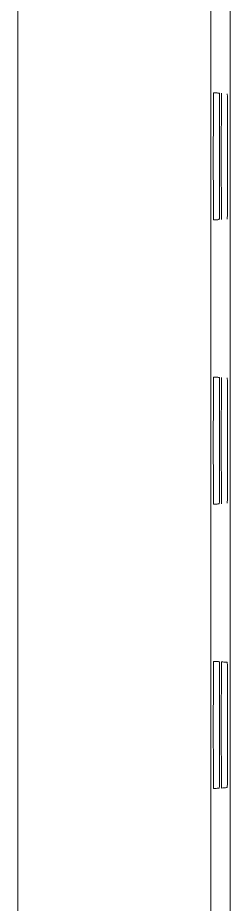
# Model space of a CAD drawing. Header units: millimetres. Extents: x -195 to 1349, y 148 to 750.
# Drawn here: x 1151.27 to 1154.62, y 366.4 to 380.43 of the extents above; entities that cross this region are included whole.
import ezdxf

# ---------------------------------------------------------------- set-up
doc = ezdxf.new("R2010")
doc.units = ezdxf.units.MM
doc.layers.add('4', color=7, linetype='CONTINUOUS', true_color=0xffffff)

msp = doc.modelspace()

# ---------------------------------------------------------------- linework, layer by layer
at = {"layer": '4', "color": 7, "linetype": 'Continuous', "lineweight": 18}
for p, q in [((1151.266, 493.431), (1151.266, 317.039)), ((1154.316, 492.781), (1154.316, 317.689))]:
    msp.add_line(p, q, dxfattribs=at)
for points, knots in [([(1154.623, 455.985), (1154.623, 455.879), (1154.623, 455.773), (1154.623, 438.856), (1154.623, 422.046), (1154.623, 388.425), (1154.623, 371.614), (1154.623, 354.698), (1154.623, 354.591), (1154.623, 354.485)], [0, 0, 0, 0, 0.003136, 0.003136, 0.5, 0.5, 0.996864, 0.996864, 1, 1, 1, 1]), ([(1154.361, 377.228), (1154.361, 377.228), (1154.361, 377.235), (1154.36, 377.254), (1154.36, 377.262), (1154.36, 377.276), (1154.36, 377.281), (1154.36, 377.293), (1154.359, 377.299), (1154.359, 377.317), (1154.359, 377.346), (1154.359, 377.379), (1154.358, 377.407), (1154.358, 377.416), (1154.358, 377.436), (1154.358, 377.446), (1154.358, 377.478), (1154.358, 377.5), (1154.357, 377.569), (1154.357, 377.62), (1154.357, 377.689), (1154.357, 377.703), (1154.357, 377.731), (1154.357, 377.746), (1154.357, 377.789), (1154.357, 377.819), (1154.356, 377.88), (1154.356, 377.911), (1154.356, 377.958), (1154.356, 377.974), (1154.356, 378.006), (1154.356, 378.022), (1154.356, 378.071), (1154.356, 378.136), (1154.356, 378.202), (1154.356, 378.267), (1154.356, 378.3), (1154.356, 378.35), (1154.356, 378.366), (1154.356, 378.399), (1154.356, 378.48), (1154.356, 378.559), (1154.357, 378.635), (1154.357, 378.65), (1154.357, 378.68), (1154.357, 378.695), (1154.357, 378.739), (1154.357, 378.767), (1154.357, 378.849), (1154.357, 378.9), (1154.358, 378.959), (1154.358, 378.97), (1154.358, 378.992), (1154.358, 379.003), (1154.358, 379.034), (1154.358, 379.054), (1154.359, 379.091), (1154.359, 379.107), (1154.359, 379.139), (1154.359, 379.153), (1154.36, 379.178), (1154.36, 379.2), (1154.36, 379.216), (1154.361, 379.229), (1154.361, 379.234), (1154.361, 379.241), (1154.361, 379.242), (1154.361, 379.242)], [0, 0, 0, 0, 0.0625, 0.0625, 0.09375, 0.09375, 0.109375, 0.109375, 0.125, 0.125, 0.15625, 0.1875, 0.1875, 0.203125, 0.203125, 0.21875, 0.21875, 0.25, 0.25, 0.3125, 0.3125, 0.328125, 0.328125, 0.34375, 0.34375, 0.375, 0.375, 0.40625, 0.40625, 0.421875, 0.421875, 0.4375, 0.4375, 0.46875, 0.5, 0.5, 0.53125, 0.53125, 0.546875, 0.546875, 0.5625, 0.625, 0.625, 0.640625, 0.640625, 0.65625, 0.65625, 0.6875, 0.6875, 0.75, 0.75, 0.765625, 0.765625, 0.78125, 0.78125, 0.8125, 0.8125, 0.84375, 0.84375, 0.875, 0.875, 0.90625, 0.9375, 0.9375, 0.96875, 0.96875, 1, 1, 1, 1]), ([(1154.361, 379.242), (1154.375, 379.241), (1154.388, 379.241), (1154.41, 379.239), (1154.42, 379.238), (1154.436, 379.237), (1154.443, 379.237), (1154.451, 379.236)], [0, 0, 0, 0, 0.448295, 0.448295, 0.75351, 0.75351, 1, 1, 1, 1]), ([(1154.451, 379.236), (1154.451, 379.236), (1154.451, 379.23), (1154.452, 379.211), (1154.452, 379.203), (1154.452, 379.184), (1154.452, 379.172), (1154.453, 379.147), (1154.453, 379.119), (1154.453, 379.086), (1154.454, 379.059), (1154.454, 379.049), (1154.454, 379.03), (1154.454, 379.019), (1154.454, 378.988), (1154.454, 378.966), (1154.455, 378.897), (1154.455, 378.847), (1154.455, 378.778), (1154.455, 378.764), (1154.455, 378.736), (1154.455, 378.722), (1154.455, 378.678), (1154.455, 378.649), (1154.455, 378.589), (1154.456, 378.558), (1154.456, 378.511), (1154.456, 378.495), (1154.456, 378.463), (1154.456, 378.447), (1154.456, 378.399), (1154.456, 378.334), (1154.456, 378.269), (1154.456, 378.204), (1154.456, 378.171), (1154.456, 378.122), (1154.456, 378.105), (1154.456, 378.073), (1154.456, 377.992), (1154.456, 377.914), (1154.455, 377.838), (1154.455, 377.823), (1154.455, 377.793), (1154.455, 377.779), (1154.455, 377.735), (1154.455, 377.707), (1154.455, 377.626), (1154.455, 377.575), (1154.454, 377.517), (1154.454, 377.505), (1154.454, 377.483), (1154.454, 377.473), (1154.454, 377.441), (1154.454, 377.422), (1154.453, 377.386), (1154.453, 377.369), (1154.453, 377.338), (1154.453, 377.324), (1154.452, 377.298), (1154.452, 377.276), (1154.452, 377.26), (1154.451, 377.248), (1154.451, 377.243), (1154.451, 377.236), (1154.451, 377.234), (1154.451, 377.234)], [0, 0, 0, 0, 0.0625, 0.0625, 0.09375, 0.09375, 0.125, 0.125, 0.15625, 0.1875, 0.1875, 0.203125, 0.203125, 0.21875, 0.21875, 0.25, 0.25, 0.3125, 0.3125, 0.328125, 0.328125, 0.34375, 0.34375, 0.375, 0.375, 0.40625, 0.40625, 0.421875, 0.421875, 0.4375, 0.4375, 0.46875, 0.5, 0.5, 0.53125, 0.53125, 0.546875, 0.546875, 0.5625, 0.625, 0.625, 0.640625, 0.640625, 0.65625, 0.65625, 0.6875, 0.6875, 0.75, 0.75, 0.765625, 0.765625, 0.78125, 0.78125, 0.8125, 0.8125, 0.84375, 0.84375, 0.875, 0.875, 0.90625, 0.9375, 0.9375, 0.96875, 0.96875, 1, 1, 1, 1]), ([(1154.487, 377.237), (1154.487, 377.237), (1154.486, 377.243), (1154.486, 377.262), (1154.486, 377.27), (1154.486, 377.285), (1154.485, 377.29), (1154.485, 377.301), (1154.485, 377.307), (1154.485, 377.325), (1154.485, 377.353), (1154.484, 377.387), (1154.484, 377.414), (1154.484, 377.423), (1154.484, 377.443), (1154.484, 377.453), (1154.484, 377.484), (1154.484, 377.506), (1154.483, 377.575), (1154.483, 377.625), (1154.483, 377.694), (1154.483, 377.708), (1154.483, 377.736), (1154.483, 377.75), (1154.482, 377.793), (1154.482, 377.823), (1154.482, 377.883), (1154.482, 377.913), (1154.482, 377.96), (1154.482, 377.976), (1154.482, 378.008), (1154.482, 378.024), (1154.482, 378.072), (1154.482, 378.137), (1154.482, 378.202), (1154.482, 378.267), (1154.482, 378.3), (1154.482, 378.349), (1154.482, 378.365), (1154.482, 378.398), (1154.482, 378.478), (1154.482, 378.556), (1154.482, 378.632), (1154.482, 378.647), (1154.482, 378.676), (1154.482, 378.691), (1154.483, 378.734), (1154.483, 378.762), (1154.483, 378.844), (1154.483, 378.894), (1154.483, 378.952), (1154.484, 378.964), (1154.484, 378.986), (1154.484, 378.996), (1154.484, 379.027), (1154.484, 379.047), (1154.484, 379.083), (1154.484, 379.1), (1154.485, 379.131), (1154.485, 379.145), (1154.485, 379.17), (1154.486, 379.192), (1154.486, 379.208), (1154.486, 379.221), (1154.486, 379.226), (1154.487, 379.232), (1154.487, 379.234), (1154.487, 379.234)], [0, 0, 0, 0, 0.0625, 0.0625, 0.09375, 0.09375, 0.109375, 0.109375, 0.125, 0.125, 0.15625, 0.1875, 0.1875, 0.203125, 0.203125, 0.21875, 0.21875, 0.25, 0.25, 0.3125, 0.3125, 0.328125, 0.328125, 0.34375, 0.34375, 0.375, 0.375, 0.40625, 0.40625, 0.421875, 0.421875, 0.4375, 0.4375, 0.46875, 0.5, 0.5, 0.53125, 0.53125, 0.546875, 0.546875, 0.5625, 0.625, 0.625, 0.640625, 0.640625, 0.65625, 0.65625, 0.6875, 0.6875, 0.75, 0.75, 0.765625, 0.765625, 0.78125, 0.78125, 0.8125, 0.8125, 0.84375, 0.84375, 0.875, 0.875, 0.90625, 0.9375, 0.9375, 0.96875, 0.96875, 1, 1, 1, 1]), ([(1154.576, 379.227), (1154.577, 379.227), (1154.577, 379.221), (1154.577, 379.202), (1154.578, 379.194), (1154.578, 379.175), (1154.578, 379.164), (1154.578, 379.139), (1154.579, 379.112), (1154.579, 379.078), (1154.579, 379.051), (1154.579, 379.042), (1154.579, 379.023), (1154.58, 379.013), (1154.58, 378.981), (1154.58, 378.96), (1154.58, 378.891), (1154.58, 378.841), (1154.581, 378.773), (1154.581, 378.76), (1154.581, 378.732), (1154.581, 378.717), (1154.581, 378.674), (1154.581, 378.645), (1154.581, 378.586), (1154.581, 378.555), (1154.581, 378.509), (1154.581, 378.493), (1154.581, 378.461), (1154.581, 378.445), (1154.581, 378.397), (1154.581, 378.333), (1154.581, 378.269), (1154.581, 378.204), (1154.581, 378.171), (1154.581, 378.123), (1154.581, 378.106), (1154.581, 378.074), (1154.581, 377.994), (1154.581, 377.917), (1154.581, 377.842), (1154.581, 377.827), (1154.581, 377.797), (1154.581, 377.783), (1154.581, 377.739), (1154.581, 377.712), (1154.58, 377.631), (1154.58, 377.581), (1154.58, 377.523), (1154.58, 377.512), (1154.58, 377.49), (1154.58, 377.479), (1154.579, 377.448), (1154.579, 377.429), (1154.579, 377.393), (1154.579, 377.376), (1154.579, 377.346), (1154.578, 377.332), (1154.578, 377.307), (1154.578, 377.285), (1154.577, 377.269), (1154.577, 377.256), (1154.577, 377.251), (1154.577, 377.245), (1154.576, 377.243), (1154.576, 377.243)], [0, 0, 0, 0, 0.0625, 0.0625, 0.09375, 0.09375, 0.125, 0.125, 0.15625, 0.1875, 0.1875, 0.203125, 0.203125, 0.21875, 0.21875, 0.25, 0.25, 0.3125, 0.3125, 0.328125, 0.328125, 0.34375, 0.34375, 0.375, 0.375, 0.40625, 0.40625, 0.421875, 0.421875, 0.4375, 0.4375, 0.46875, 0.5, 0.5, 0.53125, 0.53125, 0.546875, 0.546875, 0.5625, 0.625, 0.625, 0.640625, 0.640625, 0.65625, 0.65625, 0.6875, 0.6875, 0.75, 0.75, 0.765625, 0.765625, 0.78125, 0.78125, 0.8125, 0.8125, 0.84375, 0.84375, 0.875, 0.875, 0.90625, 0.9375, 0.9375, 0.96875, 0.96875, 1, 1, 1, 1]), ([(1154.361, 377.228), (1154.375, 377.229), (1154.388, 377.23), (1154.41, 377.232), (1154.42, 377.232), (1154.436, 377.233), (1154.443, 377.234), (1154.451, 377.234)], [0, 0, 0, 0, 0.448296, 0.448296, 0.75351, 0.75351, 1, 1, 1, 1]), ([(1154.361, 372.728), (1154.361, 372.728), (1154.361, 372.735), (1154.36, 372.754), (1154.36, 372.762), (1154.36, 372.776), (1154.36, 372.781), (1154.36, 372.793), (1154.359, 372.799), (1154.359, 372.817), (1154.359, 372.846), (1154.359, 372.879), (1154.358, 372.907), (1154.358, 372.916), (1154.358, 372.936), (1154.358, 372.946), (1154.358, 372.978), (1154.358, 373), (1154.357, 373.069), (1154.357, 373.12), (1154.357, 373.189), (1154.357, 373.203), (1154.357, 373.231), (1154.357, 373.246), (1154.357, 373.289), (1154.357, 373.319), (1154.356, 373.38), (1154.356, 373.411), (1154.356, 373.458), (1154.356, 373.474), (1154.356, 373.506), (1154.356, 373.522), (1154.356, 373.571), (1154.356, 373.636), (1154.356, 373.702), (1154.356, 373.767), (1154.356, 373.8), (1154.356, 373.85), (1154.356, 373.866), (1154.356, 373.899), (1154.356, 373.98), (1154.356, 374.059), (1154.357, 374.135), (1154.357, 374.15), (1154.357, 374.18), (1154.357, 374.195), (1154.357, 374.239), (1154.357, 374.267), (1154.357, 374.349), (1154.357, 374.4), (1154.358, 374.459), (1154.358, 374.47), (1154.358, 374.492), (1154.358, 374.503), (1154.358, 374.534), (1154.358, 374.554), (1154.359, 374.591), (1154.359, 374.607), (1154.359, 374.639), (1154.359, 374.653), (1154.36, 374.678), (1154.36, 374.7), (1154.36, 374.716), (1154.361, 374.729), (1154.361, 374.734), (1154.361, 374.741), (1154.361, 374.742), (1154.361, 374.742)], [0, 0, 0, 0, 0.0625, 0.0625, 0.09375, 0.09375, 0.109375, 0.109375, 0.125, 0.125, 0.15625, 0.1875, 0.1875, 0.203125, 0.203125, 0.21875, 0.21875, 0.25, 0.25, 0.3125, 0.3125, 0.328125, 0.328125, 0.34375, 0.34375, 0.375, 0.375, 0.40625, 0.40625, 0.421875, 0.421875, 0.4375, 0.4375, 0.46875, 0.5, 0.5, 0.53125, 0.53125, 0.546875, 0.546875, 0.5625, 0.625, 0.625, 0.640625, 0.640625, 0.65625, 0.65625, 0.6875, 0.6875, 0.75, 0.75, 0.765625, 0.765625, 0.78125, 0.78125, 0.8125, 0.8125, 0.84375, 0.84375, 0.875, 0.875, 0.90625, 0.9375, 0.9375, 0.96875, 0.96875, 1, 1, 1, 1]), ([(1154.361, 374.742), (1154.375, 374.741), (1154.388, 374.741), (1154.41, 374.739), (1154.42, 374.738), (1154.436, 374.737), (1154.443, 374.737), (1154.451, 374.736)], [0, 0, 0, 0, 0.448295, 0.448295, 0.75351, 0.75351, 1, 1, 1, 1]), ([(1154.451, 374.736), (1154.451, 374.736), (1154.451, 374.73), (1154.452, 374.711), (1154.452, 374.703), (1154.452, 374.684), (1154.452, 374.672), (1154.453, 374.647), (1154.453, 374.619), (1154.453, 374.586), (1154.454, 374.559), (1154.454, 374.549), (1154.454, 374.53), (1154.454, 374.519), (1154.454, 374.488), (1154.454, 374.466), (1154.455, 374.397), (1154.455, 374.347), (1154.455, 374.278), (1154.455, 374.264), (1154.455, 374.236), (1154.455, 374.222), (1154.455, 374.178), (1154.455, 374.149), (1154.455, 374.089), (1154.456, 374.058), (1154.456, 374.011), (1154.456, 373.995), (1154.456, 373.963), (1154.456, 373.947), (1154.456, 373.899), (1154.456, 373.834), (1154.456, 373.769), (1154.456, 373.704), (1154.456, 373.671), (1154.456, 373.622), (1154.456, 373.605), (1154.456, 373.573), (1154.456, 373.492), (1154.456, 373.414), (1154.455, 373.338), (1154.455, 373.323), (1154.455, 373.293), (1154.455, 373.279), (1154.455, 373.235), (1154.455, 373.207), (1154.455, 373.126), (1154.455, 373.075), (1154.454, 373.017), (1154.454, 373.005), (1154.454, 372.983), (1154.454, 372.973), (1154.454, 372.941), (1154.454, 372.922), (1154.453, 372.886), (1154.453, 372.869), (1154.453, 372.838), (1154.453, 372.824), (1154.452, 372.798), (1154.452, 372.776), (1154.452, 372.76), (1154.451, 372.748), (1154.451, 372.743), (1154.451, 372.736), (1154.451, 372.734), (1154.451, 372.734)], [0, 0, 0, 0, 0.0625, 0.0625, 0.09375, 0.09375, 0.125, 0.125, 0.15625, 0.1875, 0.1875, 0.203125, 0.203125, 0.21875, 0.21875, 0.25, 0.25, 0.3125, 0.3125, 0.328125, 0.328125, 0.34375, 0.34375, 0.375, 0.375, 0.40625, 0.40625, 0.421875, 0.421875, 0.4375, 0.4375, 0.46875, 0.5, 0.5, 0.53125, 0.53125, 0.546875, 0.546875, 0.5625, 0.625, 0.625, 0.640625, 0.640625, 0.65625, 0.65625, 0.6875, 0.6875, 0.75, 0.75, 0.765625, 0.765625, 0.78125, 0.78125, 0.8125, 0.8125, 0.84375, 0.84375, 0.875, 0.875, 0.90625, 0.9375, 0.9375, 0.96875, 0.96875, 1, 1, 1, 1]), ([(1154.487, 372.737), (1154.487, 372.737), (1154.486, 372.743), (1154.486, 372.762), (1154.486, 372.77), (1154.486, 372.785), (1154.485, 372.79), (1154.485, 372.801), (1154.485, 372.807), (1154.485, 372.825), (1154.485, 372.853), (1154.484, 372.887), (1154.484, 372.914), (1154.484, 372.923), (1154.484, 372.943), (1154.484, 372.953), (1154.484, 372.984), (1154.484, 373.006), (1154.483, 373.075), (1154.483, 373.125), (1154.483, 373.194), (1154.483, 373.208), (1154.483, 373.236), (1154.483, 373.25), (1154.482, 373.293), (1154.482, 373.323), (1154.482, 373.383), (1154.482, 373.413), (1154.482, 373.46), (1154.482, 373.476), (1154.482, 373.508), (1154.482, 373.524), (1154.482, 373.572), (1154.482, 373.637), (1154.482, 373.702), (1154.482, 373.767), (1154.482, 373.8), (1154.482, 373.849), (1154.482, 373.865), (1154.482, 373.898), (1154.482, 373.978), (1154.482, 374.056), (1154.482, 374.132), (1154.482, 374.147), (1154.482, 374.176), (1154.482, 374.191), (1154.483, 374.234), (1154.483, 374.262), (1154.483, 374.344), (1154.483, 374.394), (1154.483, 374.452), (1154.484, 374.464), (1154.484, 374.486), (1154.484, 374.496), (1154.484, 374.527), (1154.484, 374.547), (1154.484, 374.583), (1154.484, 374.6), (1154.485, 374.631), (1154.485, 374.645), (1154.485, 374.67), (1154.486, 374.692), (1154.486, 374.708), (1154.486, 374.721), (1154.486, 374.726), (1154.487, 374.732), (1154.487, 374.734), (1154.487, 374.734)], [0, 0, 0, 0, 0.0625, 0.0625, 0.09375, 0.09375, 0.109375, 0.109375, 0.125, 0.125, 0.15625, 0.1875, 0.1875, 0.203125, 0.203125, 0.21875, 0.21875, 0.25, 0.25, 0.3125, 0.3125, 0.328125, 0.328125, 0.34375, 0.34375, 0.375, 0.375, 0.40625, 0.40625, 0.421875, 0.421875, 0.4375, 0.4375, 0.46875, 0.5, 0.5, 0.53125, 0.53125, 0.546875, 0.546875, 0.5625, 0.625, 0.625, 0.640625, 0.640625, 0.65625, 0.65625, 0.6875, 0.6875, 0.75, 0.75, 0.765625, 0.765625, 0.78125, 0.78125, 0.8125, 0.8125, 0.84375, 0.84375, 0.875, 0.875, 0.90625, 0.9375, 0.9375, 0.96875, 0.96875, 1, 1, 1, 1]), ([(1154.576, 374.727), (1154.577, 374.727), (1154.577, 374.721), (1154.577, 374.702), (1154.578, 374.694), (1154.578, 374.675), (1154.578, 374.664), (1154.578, 374.639), (1154.579, 374.612), (1154.579, 374.578), (1154.579, 374.551), (1154.579, 374.542), (1154.579, 374.523), (1154.58, 374.513), (1154.58, 374.481), (1154.58, 374.46), (1154.58, 374.391), (1154.58, 374.341), (1154.581, 374.273), (1154.581, 374.26), (1154.581, 374.232), (1154.581, 374.217), (1154.581, 374.174), (1154.581, 374.145), (1154.581, 374.086), (1154.581, 374.055), (1154.581, 374.009), (1154.581, 373.993), (1154.581, 373.961), (1154.581, 373.945), (1154.581, 373.897), (1154.581, 373.833), (1154.581, 373.769), (1154.581, 373.704), (1154.581, 373.671), (1154.581, 373.623), (1154.581, 373.606), (1154.581, 373.574), (1154.581, 373.494), (1154.581, 373.417), (1154.581, 373.342), (1154.581, 373.327), (1154.581, 373.297), (1154.581, 373.283), (1154.581, 373.239), (1154.581, 373.212), (1154.58, 373.131), (1154.58, 373.081), (1154.58, 373.023), (1154.58, 373.012), (1154.58, 372.99), (1154.58, 372.979), (1154.579, 372.948), (1154.579, 372.929), (1154.579, 372.893), (1154.579, 372.876), (1154.579, 372.846), (1154.578, 372.832), (1154.578, 372.807), (1154.578, 372.785), (1154.577, 372.769), (1154.577, 372.756), (1154.577, 372.751), (1154.577, 372.745), (1154.576, 372.743), (1154.576, 372.743)], [0, 0, 0, 0, 0.0625, 0.0625, 0.09375, 0.09375, 0.125, 0.125, 0.15625, 0.1875, 0.1875, 0.203125, 0.203125, 0.21875, 0.21875, 0.25, 0.25, 0.3125, 0.3125, 0.328125, 0.328125, 0.34375, 0.34375, 0.375, 0.375, 0.40625, 0.40625, 0.421875, 0.421875, 0.4375, 0.4375, 0.46875, 0.5, 0.5, 0.53125, 0.53125, 0.546875, 0.546875, 0.5625, 0.625, 0.625, 0.640625, 0.640625, 0.65625, 0.65625, 0.6875, 0.6875, 0.75, 0.75, 0.765625, 0.765625, 0.78125, 0.78125, 0.8125, 0.8125, 0.84375, 0.84375, 0.875, 0.875, 0.90625, 0.9375, 0.9375, 0.96875, 0.96875, 1, 1, 1, 1]), ([(1154.361, 372.728), (1154.375, 372.729), (1154.388, 372.73), (1154.41, 372.732), (1154.42, 372.732), (1154.436, 372.733), (1154.443, 372.734), (1154.451, 372.734)], [0, 0, 0, 0, 0.448296, 0.448296, 0.75351, 0.75351, 1, 1, 1, 1]), ([(1154.361, 368.228), (1154.361, 368.228), (1154.361, 368.235), (1154.36, 368.254), (1154.36, 368.262), (1154.36, 368.276), (1154.36, 368.281), (1154.36, 368.293), (1154.359, 368.299), (1154.359, 368.317), (1154.359, 368.346), (1154.359, 368.379), (1154.358, 368.407), (1154.358, 368.416), (1154.358, 368.436), (1154.358, 368.446), (1154.358, 368.478), (1154.358, 368.5), (1154.357, 368.569), (1154.357, 368.62), (1154.357, 368.689), (1154.357, 368.703), (1154.357, 368.731), (1154.357, 368.746), (1154.357, 368.789), (1154.357, 368.819), (1154.356, 368.88), (1154.356, 368.911), (1154.356, 368.958), (1154.356, 368.974), (1154.356, 369.006), (1154.356, 369.022), (1154.356, 369.071), (1154.356, 369.136), (1154.356, 369.202), (1154.356, 369.267), (1154.356, 369.3), (1154.356, 369.35), (1154.356, 369.366), (1154.356, 369.399), (1154.356, 369.48), (1154.356, 369.559), (1154.357, 369.635), (1154.357, 369.65), (1154.357, 369.68), (1154.357, 369.695), (1154.357, 369.739), (1154.357, 369.767), (1154.357, 369.849), (1154.357, 369.9), (1154.358, 369.959), (1154.358, 369.97), (1154.358, 369.992), (1154.358, 370.003), (1154.358, 370.034), (1154.358, 370.054), (1154.359, 370.091), (1154.359, 370.107), (1154.359, 370.139), (1154.359, 370.153), (1154.36, 370.178), (1154.36, 370.2), (1154.36, 370.216), (1154.361, 370.229), (1154.361, 370.234), (1154.361, 370.241), (1154.361, 370.242), (1154.361, 370.242)], [0, 0, 0, 0, 0.0625, 0.0625, 0.09375, 0.09375, 0.109375, 0.109375, 0.125, 0.125, 0.15625, 0.1875, 0.1875, 0.203125, 0.203125, 0.21875, 0.21875, 0.25, 0.25, 0.3125, 0.3125, 0.328125, 0.328125, 0.34375, 0.34375, 0.375, 0.375, 0.40625, 0.40625, 0.421875, 0.421875, 0.4375, 0.4375, 0.46875, 0.5, 0.5, 0.53125, 0.53125, 0.546875, 0.546875, 0.5625, 0.625, 0.625, 0.640625, 0.640625, 0.65625, 0.65625, 0.6875, 0.6875, 0.75, 0.75, 0.765625, 0.765625, 0.78125, 0.78125, 0.8125, 0.8125, 0.84375, 0.84375, 0.875, 0.875, 0.90625, 0.9375, 0.9375, 0.96875, 0.96875, 1, 1, 1, 1]), ([(1154.361, 370.242), (1154.375, 370.241), (1154.388, 370.241), (1154.41, 370.239), (1154.42, 370.238), (1154.436, 370.237), (1154.443, 370.237), (1154.451, 370.236)], [0, 0, 0, 0, 0.448295, 0.448295, 0.75351, 0.75351, 1, 1, 1, 1]), ([(1154.451, 370.236), (1154.451, 370.236), (1154.451, 370.23), (1154.452, 370.211), (1154.452, 370.203), (1154.452, 370.184), (1154.452, 370.172), (1154.453, 370.147), (1154.453, 370.119), (1154.453, 370.086), (1154.454, 370.059), (1154.454, 370.049), (1154.454, 370.03), (1154.454, 370.019), (1154.454, 369.988), (1154.454, 369.966), (1154.455, 369.897), (1154.455, 369.847), (1154.455, 369.778), (1154.455, 369.764), (1154.455, 369.736), (1154.455, 369.722), (1154.455, 369.678), (1154.455, 369.649), (1154.455, 369.589), (1154.456, 369.558), (1154.456, 369.511), (1154.456, 369.495), (1154.456, 369.463), (1154.456, 369.447), (1154.456, 369.399), (1154.456, 369.334), (1154.456, 369.269), (1154.456, 369.204), (1154.456, 369.171), (1154.456, 369.122), (1154.456, 369.105), (1154.456, 369.073), (1154.456, 368.992), (1154.456, 368.914), (1154.455, 368.838), (1154.455, 368.823), (1154.455, 368.793), (1154.455, 368.779), (1154.455, 368.735), (1154.455, 368.707), (1154.455, 368.626), (1154.455, 368.575), (1154.454, 368.517), (1154.454, 368.505), (1154.454, 368.483), (1154.454, 368.473), (1154.454, 368.441), (1154.454, 368.422), (1154.453, 368.386), (1154.453, 368.369), (1154.453, 368.338), (1154.453, 368.324), (1154.452, 368.298), (1154.452, 368.276), (1154.452, 368.26), (1154.451, 368.248), (1154.451, 368.243), (1154.451, 368.236), (1154.451, 368.234), (1154.451, 368.234)], [0, 0, 0, 0, 0.0625, 0.0625, 0.09375, 0.09375, 0.125, 0.125, 0.15625, 0.1875, 0.1875, 0.203125, 0.203125, 0.21875, 0.21875, 0.25, 0.25, 0.3125, 0.3125, 0.328125, 0.328125, 0.34375, 0.34375, 0.375, 0.375, 0.40625, 0.40625, 0.421875, 0.421875, 0.4375, 0.4375, 0.46875, 0.5, 0.5, 0.53125, 0.53125, 0.546875, 0.546875, 0.5625, 0.625, 0.625, 0.640625, 0.640625, 0.65625, 0.65625, 0.6875, 0.6875, 0.75, 0.75, 0.765625, 0.765625, 0.78125, 0.78125, 0.8125, 0.8125, 0.84375, 0.84375, 0.875, 0.875, 0.90625, 0.9375, 0.9375, 0.96875, 0.96875, 1, 1, 1, 1]), ([(1154.487, 368.237), (1154.487, 368.237), (1154.486, 368.243), (1154.486, 368.262), (1154.486, 368.27), (1154.486, 368.285), (1154.485, 368.29), (1154.485, 368.301), (1154.485, 368.307), (1154.485, 368.325), (1154.485, 368.353), (1154.484, 368.387), (1154.484, 368.414), (1154.484, 368.423), (1154.484, 368.443), (1154.484, 368.453), (1154.484, 368.484), (1154.484, 368.506), (1154.483, 368.575), (1154.483, 368.625), (1154.483, 368.694), (1154.483, 368.708), (1154.483, 368.736), (1154.483, 368.75), (1154.482, 368.793), (1154.482, 368.823), (1154.482, 368.883), (1154.482, 368.913), (1154.482, 368.96), (1154.482, 368.976), (1154.482, 369.008), (1154.482, 369.024), (1154.482, 369.072), (1154.482, 369.137), (1154.482, 369.202), (1154.482, 369.267), (1154.482, 369.3), (1154.482, 369.349), (1154.482, 369.365), (1154.482, 369.398), (1154.482, 369.478), (1154.482, 369.556), (1154.482, 369.632), (1154.482, 369.647), (1154.482, 369.676), (1154.482, 369.691), (1154.483, 369.734), (1154.483, 369.762), (1154.483, 369.844), (1154.483, 369.894), (1154.483, 369.952), (1154.484, 369.964), (1154.484, 369.986), (1154.484, 369.996), (1154.484, 370.027), (1154.484, 370.047), (1154.484, 370.083), (1154.484, 370.1), (1154.485, 370.131), (1154.485, 370.145), (1154.485, 370.17), (1154.486, 370.192), (1154.486, 370.208), (1154.486, 370.221), (1154.486, 370.226), (1154.487, 370.232), (1154.487, 370.234), (1154.487, 370.234)], [0, 0, 0, 0, 0.0625, 0.0625, 0.09375, 0.09375, 0.109375, 0.109375, 0.125, 0.125, 0.15625, 0.1875, 0.1875, 0.203125, 0.203125, 0.21875, 0.21875, 0.25, 0.25, 0.3125, 0.3125, 0.328125, 0.328125, 0.34375, 0.34375, 0.375, 0.375, 0.40625, 0.40625, 0.421875, 0.421875, 0.4375, 0.4375, 0.46875, 0.5, 0.5, 0.53125, 0.53125, 0.546875, 0.546875, 0.5625, 0.625, 0.625, 0.640625, 0.640625, 0.65625, 0.65625, 0.6875, 0.6875, 0.75, 0.75, 0.765625, 0.765625, 0.78125, 0.78125, 0.8125, 0.8125, 0.84375, 0.84375, 0.875, 0.875, 0.90625, 0.9375, 0.9375, 0.96875, 0.96875, 1, 1, 1, 1]), ([(1154.487, 370.234), (1154.499, 370.233), (1154.511, 370.232), (1154.532, 370.23), (1154.541, 370.23), (1154.559, 370.229), (1154.567, 370.228), (1154.576, 370.227)], [0, 0, 0, 0, 0.406541, 0.406541, 0.703271, 0.703271, 1, 1, 1, 1]), ([(1154.576, 370.227), (1154.577, 370.227), (1154.577, 370.221), (1154.577, 370.202), (1154.578, 370.194), (1154.578, 370.175), (1154.578, 370.164), (1154.578, 370.139), (1154.579, 370.112), (1154.579, 370.078), (1154.579, 370.051), (1154.579, 370.042), (1154.579, 370.023), (1154.58, 370.013), (1154.58, 369.981), (1154.58, 369.96), (1154.58, 369.891), (1154.58, 369.841), (1154.581, 369.773), (1154.581, 369.76), (1154.581, 369.732), (1154.581, 369.717), (1154.581, 369.674), (1154.581, 369.645), (1154.581, 369.586), (1154.581, 369.555), (1154.581, 369.509), (1154.581, 369.493), (1154.581, 369.461), (1154.581, 369.445), (1154.581, 369.397), (1154.581, 369.333), (1154.581, 369.269), (1154.581, 369.204), (1154.581, 369.171), (1154.581, 369.123), (1154.581, 369.106), (1154.581, 369.074), (1154.581, 368.994), (1154.581, 368.917), (1154.581, 368.842), (1154.581, 368.827), (1154.581, 368.797), (1154.581, 368.783), (1154.581, 368.739), (1154.581, 368.712), (1154.58, 368.631), (1154.58, 368.581), (1154.58, 368.523), (1154.58, 368.512), (1154.58, 368.49), (1154.58, 368.479), (1154.579, 368.448), (1154.579, 368.429), (1154.579, 368.393), (1154.579, 368.376), (1154.579, 368.346), (1154.578, 368.332), (1154.578, 368.307), (1154.578, 368.285), (1154.577, 368.269), (1154.577, 368.256), (1154.577, 368.251), (1154.577, 368.245), (1154.576, 368.243), (1154.576, 368.243)], [0, 0, 0, 0, 0.0625, 0.0625, 0.09375, 0.09375, 0.125, 0.125, 0.15625, 0.1875, 0.1875, 0.203125, 0.203125, 0.21875, 0.21875, 0.25, 0.25, 0.3125, 0.3125, 0.328125, 0.328125, 0.34375, 0.34375, 0.375, 0.375, 0.40625, 0.40625, 0.421875, 0.421875, 0.4375, 0.4375, 0.46875, 0.5, 0.5, 0.53125, 0.53125, 0.546875, 0.546875, 0.5625, 0.625, 0.625, 0.640625, 0.640625, 0.65625, 0.65625, 0.6875, 0.6875, 0.75, 0.75, 0.765625, 0.765625, 0.78125, 0.78125, 0.8125, 0.8125, 0.84375, 0.84375, 0.875, 0.875, 0.90625, 0.9375, 0.9375, 0.96875, 0.96875, 1, 1, 1, 1]), ([(1154.361, 368.228), (1154.375, 368.229), (1154.388, 368.23), (1154.41, 368.232), (1154.42, 368.232), (1154.436, 368.233), (1154.443, 368.234), (1154.451, 368.234)], [0, 0, 0, 0, 0.448296, 0.448296, 0.75351, 0.75351, 1, 1, 1, 1]), ([(1154.487, 368.237), (1154.499, 368.238), (1154.511, 368.239), (1154.532, 368.24), (1154.541, 368.241), (1154.559, 368.242), (1154.567, 368.243), (1154.576, 368.243)], [0, 0, 0, 0, 0.406541, 0.406541, 0.703271, 0.703271, 1, 1, 1, 1])]:
    msp.add_open_spline(points, degree=3, knots=knots, dxfattribs=at)

doc.saveas('drawing.dxf')
